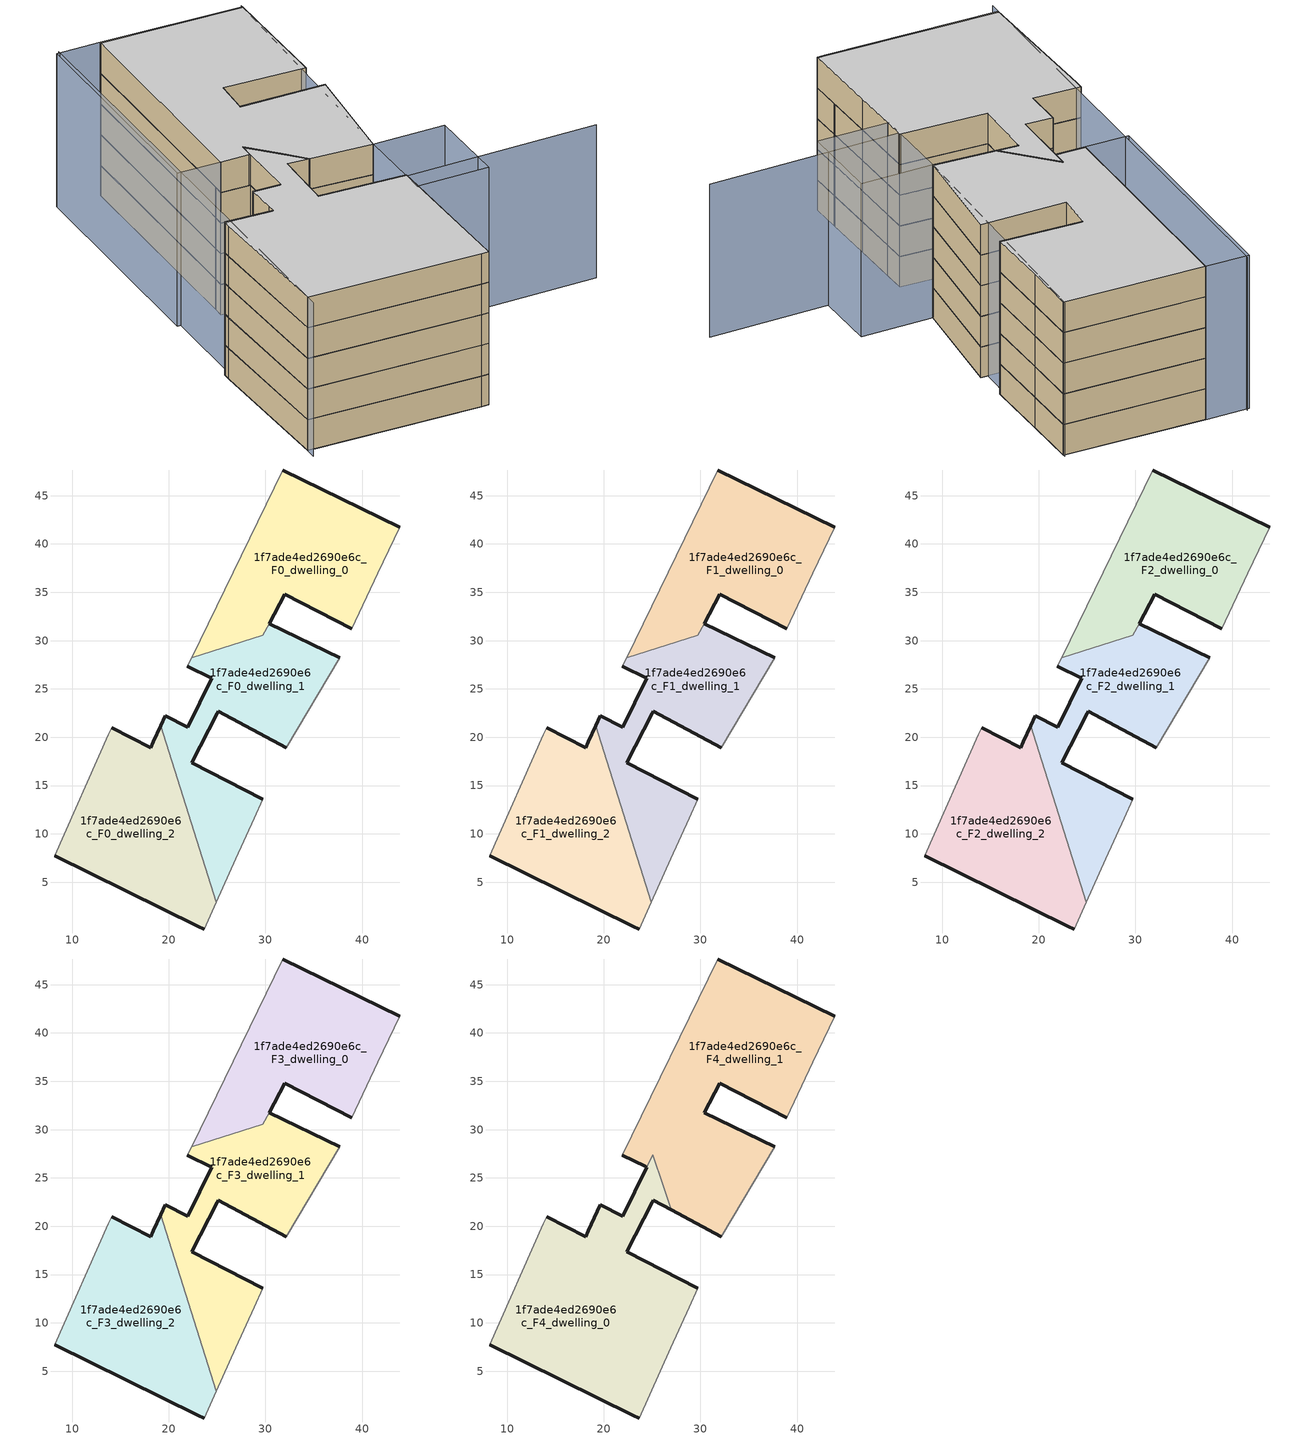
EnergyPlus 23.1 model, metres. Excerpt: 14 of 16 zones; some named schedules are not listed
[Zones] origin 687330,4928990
1f7ade4ed2690e6c_F0_dwelling_0
 floor ground (EU_floor_Construction): 38.96,31.21 41.65,36.96 43.89,41.71 31.81,47.65 22.37,28.25 29.75,30.56 32.02,34.78 z0
 wall outside (EU_wall_Construction): 31.81,47.65 43.89,41.71 / 38.96,31.21 32.02,34.78 30.38,31.74 z0:3
 wall adiabatic (EU_wall_Construction): 22.37,28.25 31.81,47.65 / 43.89,41.71 41.65,36.96 38.96,31.21 z0:3
 wall to 1f7ade4ed2690e6c_F0_dwelling_1 (EU_wall_Construction): 30.38,31.73 29.75,30.56 22.37,28.25 z0:3
1f7ade4ed2690e6c_F0_dwelling_1
 floor ground (EU_floor_Construction): 26.95,7.45 28.84,11.6 29.73,13.57 22.4,17.37 25,22.47 25.11,22.69 32.15,18.91 37.72,28.25 30.38,31.73 29.75,30.56 22.37,28.25 21.93,27.34 24.45,26.12 21.99,21.05 19.65,22.21 19.17,21.18 24.9,2.91 z0
 wall outside (EU_wall_Construction): 19.17,21.18 19.65,22.21 21.99,21.05 24.45,26.12 21.93,27.34 / 30.38,31.73 37.72,28.25 / 32.15,18.91 25.11,22.69 25,22.47 22.4,17.37 29.73,13.57 z0:3
 wall adiabatic (EU_wall_Construction): 21.93,27.34 22.37,28.25 / 37.72,28.25 32.15,18.91 / 29.73,13.57 28.84,11.6 26.95,7.45 24.9,2.91 z0:3
 wall to 1f7ade4ed2690e6c_F0_dwelling_2 (EU_wall_Construction): 24.9,2.91 19.17,21.18 z0:3
1f7ade4ed2690e6c_F0_dwelling_2
 floor ground (EU_floor_Construction): 23.65,0.16 24.9,2.91 19.17,21.18 18.39,19.51 18.12,18.91 14.11,20.98 13.75,20.27 8.22,7.72 23.01,0.44 z0
 wall outside (EU_wall_Construction): 14.11,20.98 18.12,18.91 18.39,19.51 19.17,21.18 / 23.65,0.16 23.01,0.44 8.22,7.72 z0:3
 wall adiabatic (EU_wall_Construction): 8.22,7.72 13.75,20.27 14.11,20.98 / 24.9,2.91 23.65,0.16 z0:3
1f7ade4ed2690e6c_F1_dwelling_0
 floor to 1f7ade4ed2690e6c_F0_dwelling_0 (EU_floor_Construction): 38.96,31.21 41.65,36.96 43.89,41.71 31.81,47.65 22.37,28.25 29.75,30.56 32.02,34.78 z3
 wall outside (EU_wall_Construction): 31.81,47.65 43.89,41.71 / 38.96,31.21 32.02,34.78 30.38,31.74 z3:6
 wall adiabatic (EU_wall_Construction): 22.37,28.25 31.81,47.65 / 43.89,41.71 41.65,36.96 38.96,31.21 z3:6
 wall to 1f7ade4ed2690e6c_F1_dwelling_1 (EU_wall_Construction): 30.38,31.73 29.75,30.56 22.37,28.25 z3:6
1f7ade4ed2690e6c_F1_dwelling_1
 floor to 1f7ade4ed2690e6c_F0_dwelling_1 (EU_floor_Construction): 26.95,7.45 28.84,11.6 29.73,13.57 22.4,17.37 25,22.47 25.11,22.69 32.15,18.91 37.72,28.25 30.38,31.73 29.75,30.56 22.37,28.25 21.93,27.34 24.45,26.12 21.99,21.05 19.65,22.21 19.17,21.18 24.9,2.91 z3
 wall outside (EU_wall_Construction): 19.17,21.18 19.65,22.21 21.99,21.05 24.45,26.12 21.93,27.34 / 30.38,31.73 37.72,28.25 / 32.15,18.91 25.11,22.69 25,22.47 22.4,17.37 29.73,13.57 z3:6
 wall adiabatic (EU_wall_Construction): 21.93,27.34 22.37,28.25 / 37.72,28.25 32.15,18.91 / 29.73,13.57 28.84,11.6 26.95,7.45 24.9,2.91 z3:6
 wall to 1f7ade4ed2690e6c_F1_dwelling_2 (EU_wall_Construction): 24.9,2.91 19.17,21.18 z3:6
1f7ade4ed2690e6c_F1_dwelling_2
 floor to 1f7ade4ed2690e6c_F0_dwelling_2 (EU_floor_Construction): 23.65,0.16 24.9,2.91 19.17,21.18 18.39,19.51 18.12,18.91 14.11,20.98 13.75,20.27 8.22,7.72 23.01,0.44 z3
 wall outside (EU_wall_Construction): 14.11,20.98 18.12,18.91 18.39,19.51 19.17,21.18 / 23.65,0.16 23.01,0.44 8.22,7.72 z3:6
 wall adiabatic (EU_wall_Construction): 8.22,7.72 13.75,20.27 14.11,20.98 / 24.9,2.91 23.65,0.16 z3:6
1f7ade4ed2690e6c_F2_dwelling_0
 floor to 1f7ade4ed2690e6c_F1_dwelling_0 (EU_floor_Construction): 38.96,31.21 41.65,36.96 43.89,41.71 31.81,47.65 22.37,28.25 29.75,30.56 32.02,34.78 z6
 wall outside (EU_wall_Construction): 31.81,47.65 43.89,41.71 / 38.96,31.21 32.02,34.78 30.38,31.74 z6:9
 wall adiabatic (EU_wall_Construction): 22.37,28.25 31.81,47.65 / 43.89,41.71 41.65,36.96 38.96,31.21 z6:9
 wall to 1f7ade4ed2690e6c_F2_dwelling_1 (EU_wall_Construction): 30.38,31.73 29.75,30.56 22.37,28.25 z6:9
1f7ade4ed2690e6c_F2_dwelling_1
 floor to 1f7ade4ed2690e6c_F1_dwelling_1 (EU_floor_Construction): 26.95,7.45 28.84,11.6 29.73,13.57 22.4,17.37 25,22.47 25.11,22.69 32.15,18.91 37.72,28.25 30.38,31.73 29.75,30.56 22.37,28.25 21.93,27.34 24.45,26.12 21.99,21.05 19.65,22.21 19.17,21.18 24.9,2.91 z6
 wall outside (EU_wall_Construction): 19.17,21.18 19.65,22.21 21.99,21.05 24.45,26.12 21.93,27.34 / 30.38,31.73 37.72,28.25 / 32.15,18.91 25.11,22.69 25,22.47 22.4,17.37 29.73,13.57 z6:9
 wall adiabatic (EU_wall_Construction): 21.93,27.34 22.37,28.25 / 37.72,28.25 32.15,18.91 / 29.73,13.57 28.84,11.6 26.95,7.45 24.9,2.91 z6:9
 wall to 1f7ade4ed2690e6c_F2_dwelling_2 (EU_wall_Construction): 24.9,2.91 19.17,21.18 z6:9
1f7ade4ed2690e6c_F2_dwelling_2
 floor to 1f7ade4ed2690e6c_F1_dwelling_2 (EU_floor_Construction): 23.65,0.16 24.9,2.91 19.17,21.18 18.39,19.51 18.12,18.91 14.11,20.98 13.75,20.27 8.22,7.72 23.01,0.44 z6
 wall outside (EU_wall_Construction): 14.11,20.98 18.12,18.91 18.39,19.51 19.17,21.18 / 23.65,0.16 23.01,0.44 8.22,7.72 z6:9
 wall adiabatic (EU_wall_Construction): 8.22,7.72 13.75,20.27 14.11,20.98 / 24.9,2.91 23.65,0.16 z6:9
1f7ade4ed2690e6c_F3_dwelling_0
 floor to 1f7ade4ed2690e6c_F2_dwelling_0 (EU_floor_Construction): 38.96,31.21 41.65,36.96 43.89,41.71 31.81,47.65 22.37,28.25 29.75,30.56 32.02,34.78 z9
 wall outside (EU_wall_Construction): 31.81,47.65 43.89,41.71 / 38.96,31.21 32.02,34.78 30.38,31.74 z9:12
 wall adiabatic (EU_wall_Construction): 22.37,28.25 31.81,47.65 / 43.89,41.71 41.65,36.96 38.96,31.21 z9:12
 wall to 1f7ade4ed2690e6c_F3_dwelling_1 (EU_wall_Construction): 30.38,31.73 29.75,30.56 22.37,28.25 z9:12
1f7ade4ed2690e6c_F3_dwelling_1
 floor to 1f7ade4ed2690e6c_F2_dwelling_1 (EU_floor_Construction): 26.95,7.45 28.84,11.6 29.73,13.57 22.4,17.37 25,22.47 25.11,22.69 32.15,18.91 37.72,28.25 30.38,31.73 29.75,30.56 22.37,28.25 21.93,27.34 24.45,26.12 21.99,21.05 19.65,22.21 19.17,21.18 24.9,2.91 z9
 wall outside (EU_wall_Construction): 19.17,21.18 19.65,22.21 21.99,21.05 24.45,26.12 21.93,27.34 / 30.38,31.73 37.72,28.25 / 32.15,18.91 25.11,22.69 25,22.47 22.4,17.37 29.73,13.57 z9:12
 wall adiabatic (EU_wall_Construction): 21.93,27.34 22.37,28.25 / 37.72,28.25 32.15,18.91 / 29.73,13.57 28.84,11.6 26.95,7.45 24.9,2.91 z9:12
 wall to 1f7ade4ed2690e6c_F3_dwelling_2 (EU_wall_Construction): 24.9,2.91 19.17,21.18 z9:12
1f7ade4ed2690e6c_F3_dwelling_2
 floor to 1f7ade4ed2690e6c_F2_dwelling_2 (EU_floor_Construction): 23.65,0.16 24.9,2.91 19.17,21.18 18.39,19.51 18.12,18.91 14.11,20.98 13.75,20.27 8.22,7.72 23.01,0.44 z9
 wall outside (EU_wall_Construction): 14.11,20.98 18.12,18.91 18.39,19.51 19.17,21.18 / 23.65,0.16 23.01,0.44 8.22,7.72 z9:12
 wall adiabatic (EU_wall_Construction): 8.22,7.72 13.75,20.27 14.11,20.98 / 24.9,2.91 23.65,0.16 z9:12
1f7ade4ed2690e6c_F4_dwelling_0
 floor to 1f7ade4ed2690e6c_F3_dwelling_1 (EU_floor_Construction): 26.96,21.7 26.15,24.17 25.08,27.41 z12; 24.9,2.91 26.95,7.45 28.84,11.6 29.73,13.57 22.4,17.37 25,22.47 25.11,22.69 26.96,21.7 25.08,27.41 21.99,21.05 19.65,22.21 19.17,21.18 z12
 floor to 1f7ade4ed2690e6c_F3_dwelling_2 (EU_floor_Construction): 23.65,0.16 24.9,2.91 19.17,21.18 18.39,19.51 18.12,18.91 14.11,20.98 13.75,20.27 8.22,7.72 23.01,0.44 z12
 wall outside (EU_wall_Construction): 26.96,21.7 25.11,22.69 25,22.47 22.4,17.37 29.73,13.57 / 23.65,0.16 23.01,0.44 8.22,7.72 / 14.11,20.98 18.12,18.91 18.39,19.51 19.65,22.21 21.99,21.05 24.45,26.12 z12:15
 wall adiabatic (EU_wall_Construction): 29.73,13.57 28.84,11.6 26.95,7.45 23.65,0.16 / 8.22,7.72 13.75,20.27 14.11,20.98 z12:15
 wall to 1f7ade4ed2690e6c_F4_dwelling_1 (EU_wall_Construction): 24.45,26.12 25.08,27.41 26.15,24.17 26.96,21.7 z12:15
 ceiling to 1f7ade4ed2690e6c_F5_dwelling_1 (EU_floor_Construction): 25.08,27.41 26.15,24.17 26.96,21.7 z15
 ceiling to 1f7ade4ed2690e6c_F5_dwelling_0 (EU_floor_Construction): 25.08,27.41 26.96,21.7 25.11,22.69 25,22.47 22.4,17.37 29.73,13.57 28.84,11.6 26.95,7.45 23.65,0.16 23.01,0.44 8.22,7.72 13.75,20.27 14.11,20.98 18.12,18.91 18.39,19.51 19.65,22.21 21.99,21.05 z15
1f7ade4ed2690e6c_F4_dwelling_1
 floor to 1f7ade4ed2690e6c_F3_dwelling_1 (EU_floor_Construction): 26.96,21.7 26.15,24.17 25.08,27.41 z12; 32.15,18.91 37.72,28.25 30.38,31.73 29.75,30.56 22.37,28.25 21.93,27.34 24.45,26.12 25.08,27.41 26.15,24.17 26.96,21.7 z12
 floor to 1f7ade4ed2690e6c_F3_dwelling_0 (EU_floor_Construction): 38.96,31.21 41.65,36.96 43.89,41.71 31.81,47.65 22.37,28.25 29.75,30.56 32.02,34.78 z12
 wall outside (EU_wall_Construction): 24.45,26.12 24.32,26.19 / 24.31,26.19 21.93,27.34 / 31.81,47.65 43.89,41.71 / 38.96,31.21 32.02,34.78 30.38,31.73 37.72,28.25 / 32.15,18.91 26.96,21.7 z12:15
 wall adiabatic (EU_wall_Construction): 21.93,27.34 31.81,47.65 / 43.89,41.71 41.65,36.96 38.96,31.21 / 37.72,28.25 32.15,18.91 z12:15
 ceiling to 1f7ade4ed2690e6c_F5_dwelling_1 (EU_floor_Construction): 25.08,27.41 26.15,24.17 26.96,21.7 z15; 43.89,41.71 41.65,36.96 38.96,31.21 32.02,34.78 30.38,31.73 37.72,28.25 32.15,18.91 26.96,21.7 26.15,24.17 25.08,27.41 24.45,26.12 24.32,26.19 21.93,27.34 31.81,47.65 z15
shading: 29.65,13.37 46.17,5.84 / 28.44,49.5 7.77,6.79 / 32.15,18.91 38.35,16 / 38.35,16 34.94,8.74 / 34.94,8.74 28.74,11.65 / 28.74,11.65 32.15,18.91 / 32.15,18.91 43.92,41.86 / 31.82,47.66 21.93,27.33 / 21.93,27.33 18.19,29.15 / 18.19,29.15 28.08,49.48 / 28.08,49.48 31.82,47.66 z0:15
[Building]
EU S2 Campaign: North Axis=0; Terrain=City; Solar Distribution=FullExterior
[Site:Location]
Bologna: Latitude=44.5; Longitude=11.25; Time Zone=1; Elevation=37
[SizingPeriod:WeatherFileDays]
AnnualSizingPeriod: Begin Month=1; Begin Day of Month=1; End Month=12; End Day of Month=31; Day of Week for Start Day=Monday; Use Weather File Daylight Saving Period=No; Use Weather File Rain and Snow Indicators=No
[MATERIAL]
EU_InternalMass_Material: Roughness=MediumRough; Thickness=0.1; Conductivity=1; Density=1800; Specific Heat=900; Thermal Absorptance=0.9; Solar Absorptance=0.7; Visible Absorptance=0.7
[MATERIAL:NOMASS] Roughness=MediumRough; Thermal Absorptance=0.9; Solar Absorptance=0.7; Visible Absorptance=0.7
Name | Thermal Resistance
EU_wall_NoMass | 0.905828
EU_floor_NoMass | 0.67114
[CONSTRUCTION]
EU_wall_Construction: EU_wall_NoMass
EU_floor_Construction: EU_floor_NoMass
EU_InternalMass_Construction: EU_InternalMass_Material
[ZONE] Type=1; Multiplier=1; Ceiling Height=autocalculate; Floor Area=autocalculate; Part of Total Floor Area=Yes
Name | Volume
1f7ade4ed2690e6c_F0_dwelling_0 | 594.01
1f7ade4ed2690e6c_F1_dwelling_0; 1f7ade4ed2690e6c_F2_dwelling_0; 1f7ade4ed2690e6c_F3_dwelling_0 | 593.975
1f7ade4ed2690e6c_F4_dwelling_0 | 851.008
1f7ade4ed2690e6c_F0_dwelling_1; 1f7ade4ed2690e6c_F1_dwelling_1; 1f7ade4ed2690e6c_F2_dwelling_1; 1f7ade4ed2690e6c_F3_dwelling_1 | 579.658
1f7ade4ed2690e6c_F4_dwelling_1 | 899.656
1f7ade4ed2690e6c_F0_dwelling_2 | 577.008
1f7ade4ed2690e6c_F1_dwelling_2; 1f7ade4ed2690e6c_F2_dwelling_2; 1f7ade4ed2690e6c_F3_dwelling_2 | 577.009
[INTERNALMASS] Construction=EU_InternalMass_Construction
Name | Zone or ZoneList | Surface Area
1f7ade4ed2690e6c_F0_dwelling_0_EU_InternalMass | 1f7ade4ed2690e6c_F0_dwelling_0 | 197.999
1f7ade4ed2690e6c_F0_dwelling_1_EU_InternalMass | 1f7ade4ed2690e6c_F0_dwelling_1 | 193.22
1f7ade4ed2690e6c_F0_dwelling_2_EU_InternalMass | 1f7ade4ed2690e6c_F0_dwelling_2 | 192.335
1f7ade4ed2690e6c_F1_dwelling_0_EU_InternalMass | 1f7ade4ed2690e6c_F1_dwelling_0 | 197.999
1f7ade4ed2690e6c_F1_dwelling_1_EU_InternalMass | 1f7ade4ed2690e6c_F1_dwelling_1 | 193.22
1f7ade4ed2690e6c_F1_dwelling_2_EU_InternalMass | 1f7ade4ed2690e6c_F1_dwelling_2 | 192.335
1f7ade4ed2690e6c_F2_dwelling_0_EU_InternalMass | 1f7ade4ed2690e6c_F2_dwelling_0 | 197.999
1f7ade4ed2690e6c_F2_dwelling_1_EU_InternalMass | 1f7ade4ed2690e6c_F2_dwelling_1 | 193.22
1f7ade4ed2690e6c_F2_dwelling_2_EU_InternalMass | 1f7ade4ed2690e6c_F2_dwelling_2 | 192.335
1f7ade4ed2690e6c_F3_dwelling_0_EU_InternalMass | 1f7ade4ed2690e6c_F3_dwelling_0 | 197.999
1f7ade4ed2690e6c_F3_dwelling_1_EU_InternalMass | 1f7ade4ed2690e6c_F3_dwelling_1 | 193.22
1f7ade4ed2690e6c_F3_dwelling_2_EU_InternalMass | 1f7ade4ed2690e6c_F3_dwelling_2 | 192.335
1f7ade4ed2690e6c_F4_dwelling_0_EU_InternalMass | 1f7ade4ed2690e6c_F4_dwelling_0 | 283.668
1f7ade4ed2690e6c_F4_dwelling_1_EU_InternalMass | 1f7ade4ed2690e6c_F4_dwelling_1 | 299.89
[OTHEREQUIPMENT] Fuel Type=Electricity; Design Level Calculation Method=Watts/Area; Power per Zone Floor Area=1; Fraction Latent=0; Fraction Radiant=0; Fraction Lost=0; Carbon Dioxide Generation Rate=0; EndUse Subcategory=EU_Step8_InternalGains
Name | Zone or ZoneList or Space or SpaceList | Schedule
EU_Step8_InternalGain_1f7ade4ed2690e6c_F0_dwelling_0_f000 | 1f7ade4ed2690e6c_F0_dwelling_0 | EU_Step8_GainSchedule_1f7ade4ed2690e6c_F0_dwelling_0_f000
EU_Step8_InternalGain_1f7ade4ed2690e6c_F0_dwelling_1_f000 | 1f7ade4ed2690e6c_F0_dwelling_1 | EU_Step8_GainSchedule_1f7ade4ed2690e6c_F0_dwelling_1_f000
EU_Step8_InternalGain_1f7ade4ed2690e6c_F0_dwelling_2_f000 | 1f7ade4ed2690e6c_F0_dwelling_2 | EU_Step8_GainSchedule_1f7ade4ed2690e6c_F0_dwelling_2_f000
EU_Step8_InternalGain_1f7ade4ed2690e6c_F1_dwelling_0_f000 | 1f7ade4ed2690e6c_F1_dwelling_0 | EU_Step8_GainSchedule_1f7ade4ed2690e6c_F1_dwelling_0_f000
EU_Step8_InternalGain_1f7ade4ed2690e6c_F1_dwelling_1_f000 | 1f7ade4ed2690e6c_F1_dwelling_1 | EU_Step8_GainSchedule_1f7ade4ed2690e6c_F1_dwelling_1_f000
EU_Step8_InternalGain_1f7ade4ed2690e6c_F1_dwelling_2_f000 | 1f7ade4ed2690e6c_F1_dwelling_2 | EU_Step8_GainSchedule_1f7ade4ed2690e6c_F1_dwelling_2_f000
EU_Step8_InternalGain_1f7ade4ed2690e6c_F2_dwelling_0_f000 | 1f7ade4ed2690e6c_F2_dwelling_0 | EU_Step8_GainSchedule_1f7ade4ed2690e6c_F2_dwelling_0_f000
EU_Step8_InternalGain_1f7ade4ed2690e6c_F2_dwelling_1_f000 | 1f7ade4ed2690e6c_F2_dwelling_1 | EU_Step8_GainSchedule_1f7ade4ed2690e6c_F2_dwelling_1_f000
EU_Step8_InternalGain_1f7ade4ed2690e6c_F2_dwelling_2_f000 | 1f7ade4ed2690e6c_F2_dwelling_2 | EU_Step8_GainSchedule_1f7ade4ed2690e6c_F2_dwelling_2_f000
EU_Step8_InternalGain_1f7ade4ed2690e6c_F3_dwelling_0_f000 | 1f7ade4ed2690e6c_F3_dwelling_0 | EU_Step8_GainSchedule_1f7ade4ed2690e6c_F3_dwelling_0_f000
EU_Step8_InternalGain_1f7ade4ed2690e6c_F3_dwelling_1_f000 | 1f7ade4ed2690e6c_F3_dwelling_1 | EU_Step8_GainSchedule_1f7ade4ed2690e6c_F3_dwelling_1_f000
EU_Step8_InternalGain_1f7ade4ed2690e6c_F3_dwelling_2_f000 | 1f7ade4ed2690e6c_F3_dwelling_2 | EU_Step8_GainSchedule_1f7ade4ed2690e6c_F3_dwelling_2_f000
EU_Step8_InternalGain_1f7ade4ed2690e6c_F4_dwelling_0_f000 | 1f7ade4ed2690e6c_F4_dwelling_0 | EU_Step8_GainSchedule_1f7ade4ed2690e6c_F4_dwelling_0_f000
EU_Step8_InternalGain_1f7ade4ed2690e6c_F4_dwelling_1_f000 | 1f7ade4ed2690e6c_F4_dwelling_1 | EU_Step8_GainSchedule_1f7ade4ed2690e6c_F4_dwelling_1_f000
[ZONEVENTILATION:DESIGNFLOWRATE] Schedule=EU_AlwaysOn; Design Flow Rate Calculation Method=AirChanges/Hour; Air Changes per Hour=0.73129; Ventilation Type=Natural; Fan Pressure Rise=0; Fan Total Efficiency=1; Constant Term Coefficient=1; Temperature Term Coefficient=0; Velocity Term Coefficient=0; Velocity Squared Term Coefficient=0; Minimum Indoor Temperature=-100; Maximum Indoor Temperature=100; Delta Temperature=-100; Minimum Outdoor Temperature=-100; Maximum Outdoor Temperature=100; Maximum Wind Speed=40
Name | Zone or ZoneList or Space or SpaceList
EU_ConstantAir_1f7ade4ed2690e6c_F0_dwelling_0 | 1f7ade4ed2690e6c_F0_dwelling_0
EU_ConstantAir_1f7ade4ed2690e6c_F0_dwelling_1 | 1f7ade4ed2690e6c_F0_dwelling_1
EU_ConstantAir_1f7ade4ed2690e6c_F0_dwelling_2 | 1f7ade4ed2690e6c_F0_dwelling_2
EU_ConstantAir_1f7ade4ed2690e6c_F1_dwelling_0 | 1f7ade4ed2690e6c_F1_dwelling_0
EU_ConstantAir_1f7ade4ed2690e6c_F1_dwelling_1 | 1f7ade4ed2690e6c_F1_dwelling_1
EU_ConstantAir_1f7ade4ed2690e6c_F1_dwelling_2 | 1f7ade4ed2690e6c_F1_dwelling_2
EU_ConstantAir_1f7ade4ed2690e6c_F2_dwelling_0 | 1f7ade4ed2690e6c_F2_dwelling_0
EU_ConstantAir_1f7ade4ed2690e6c_F2_dwelling_1 | 1f7ade4ed2690e6c_F2_dwelling_1
EU_ConstantAir_1f7ade4ed2690e6c_F2_dwelling_2 | 1f7ade4ed2690e6c_F2_dwelling_2
EU_ConstantAir_1f7ade4ed2690e6c_F3_dwelling_0 | 1f7ade4ed2690e6c_F3_dwelling_0
EU_ConstantAir_1f7ade4ed2690e6c_F3_dwelling_1 | 1f7ade4ed2690e6c_F3_dwelling_1
EU_ConstantAir_1f7ade4ed2690e6c_F3_dwelling_2 | 1f7ade4ed2690e6c_F3_dwelling_2
EU_ConstantAir_1f7ade4ed2690e6c_F4_dwelling_0 | 1f7ade4ed2690e6c_F4_dwelling_0
EU_ConstantAir_1f7ade4ed2690e6c_F4_dwelling_1 | 1f7ade4ed2690e6c_F4_dwelling_1
[HVACTEMPLATE:THERMOSTAT] Constant Heating Setpoint=20; Constant Cooling Setpoint=50
EU_HeatOnly_1f7ade4ed2690e6c_F0_dwelling_0; EU_HeatOnly_1f7ade4ed2690e6c_F0_dwelling_1; EU_HeatOnly_1f7ade4ed2690e6c_F0_dwelling_2; EU_HeatOnly_1f7ade4ed2690e6c_F1_dwelling_0
